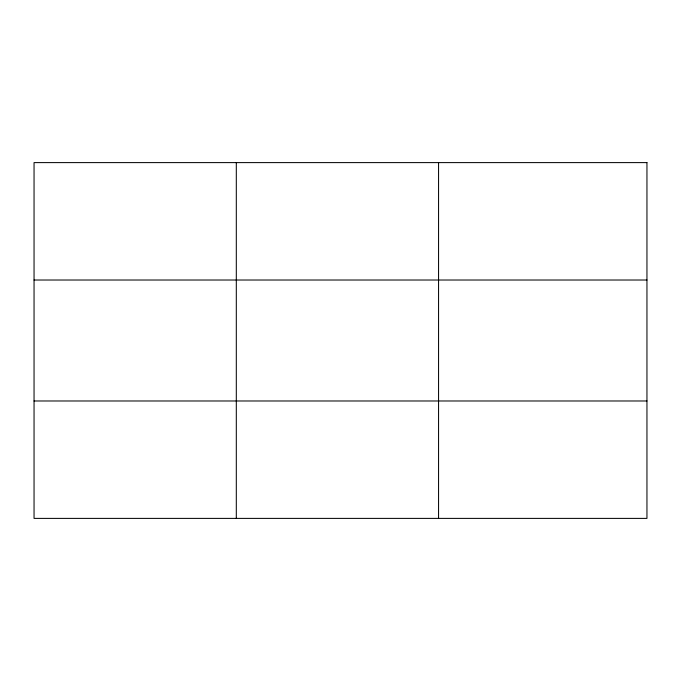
<?xml version="1.0" encoding="UTF-8"?>
<svg xmlns="http://www.w3.org/2000/svg" width="681" height="681" viewBox="0 0 681 681"><rect width="100%" height="100%" fill="white"/><g stroke="black" fill="none" stroke-linecap="round" stroke-linejoin="round"><path stroke-width="1.02" d="M236.307 162.606L236.307 518.394M438.564 162.606L438.564 518.394M34.05 280.019L646.95 280.019M34.05 400.981L646.95 400.981M646.95 162.606L646.95 518.394L34.05 518.394L34.05 162.606L646.95 162.606"/></g></svg>
